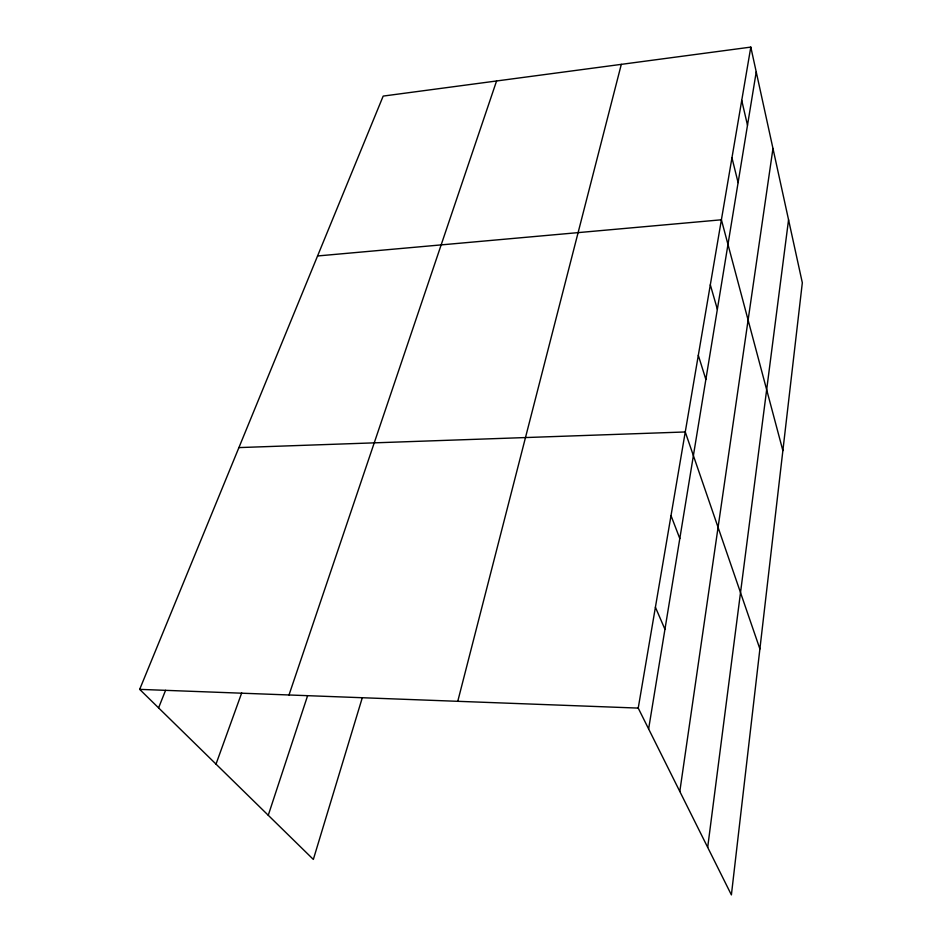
<?xml version="1.0" encoding="UTF-8"?>
<svg xmlns="http://www.w3.org/2000/svg" width="942" height="942" viewBox="0 0 942 942"><rect width="100%" height="100%" fill="white"/><g stroke="black" fill="none" stroke-linecap="round" stroke-linejoin="round"><path stroke-width="1.41" d="M707.689 847.364L788.56 219.804M679.806 791.457L772.97 148.447M648.626 728.931L756.238 71.886M750.809 47.1L802.325 282.777L731.392 894.9L638.229 708.09L750.809 47.1L383.182 96.084L139.675 689.367L313.345 859.422L362.281 697.763M457.765 701.307L621.308 64.362M268.258 815.266L307.563 695.82M289.006 694.972L496.575 80.977M216.012 764.115L241.705 692.923M158.586 707.878L165.568 690.321M317.56 255.965L721.407 219.792L782.873 450.617M238.903 447.591L685.258 431.966L759.9 648.956M139.675 689.367L638.229 708.09M655.408 607.237L664.946 629.291M671.01 515.604L679.806 538.565M698.316 355.322L705.864 379.438M710.327 284.837L717.357 309.282M731.958 157.82L738.104 182.607M741.731 100.417L747.501 125.239"/></g></svg>
